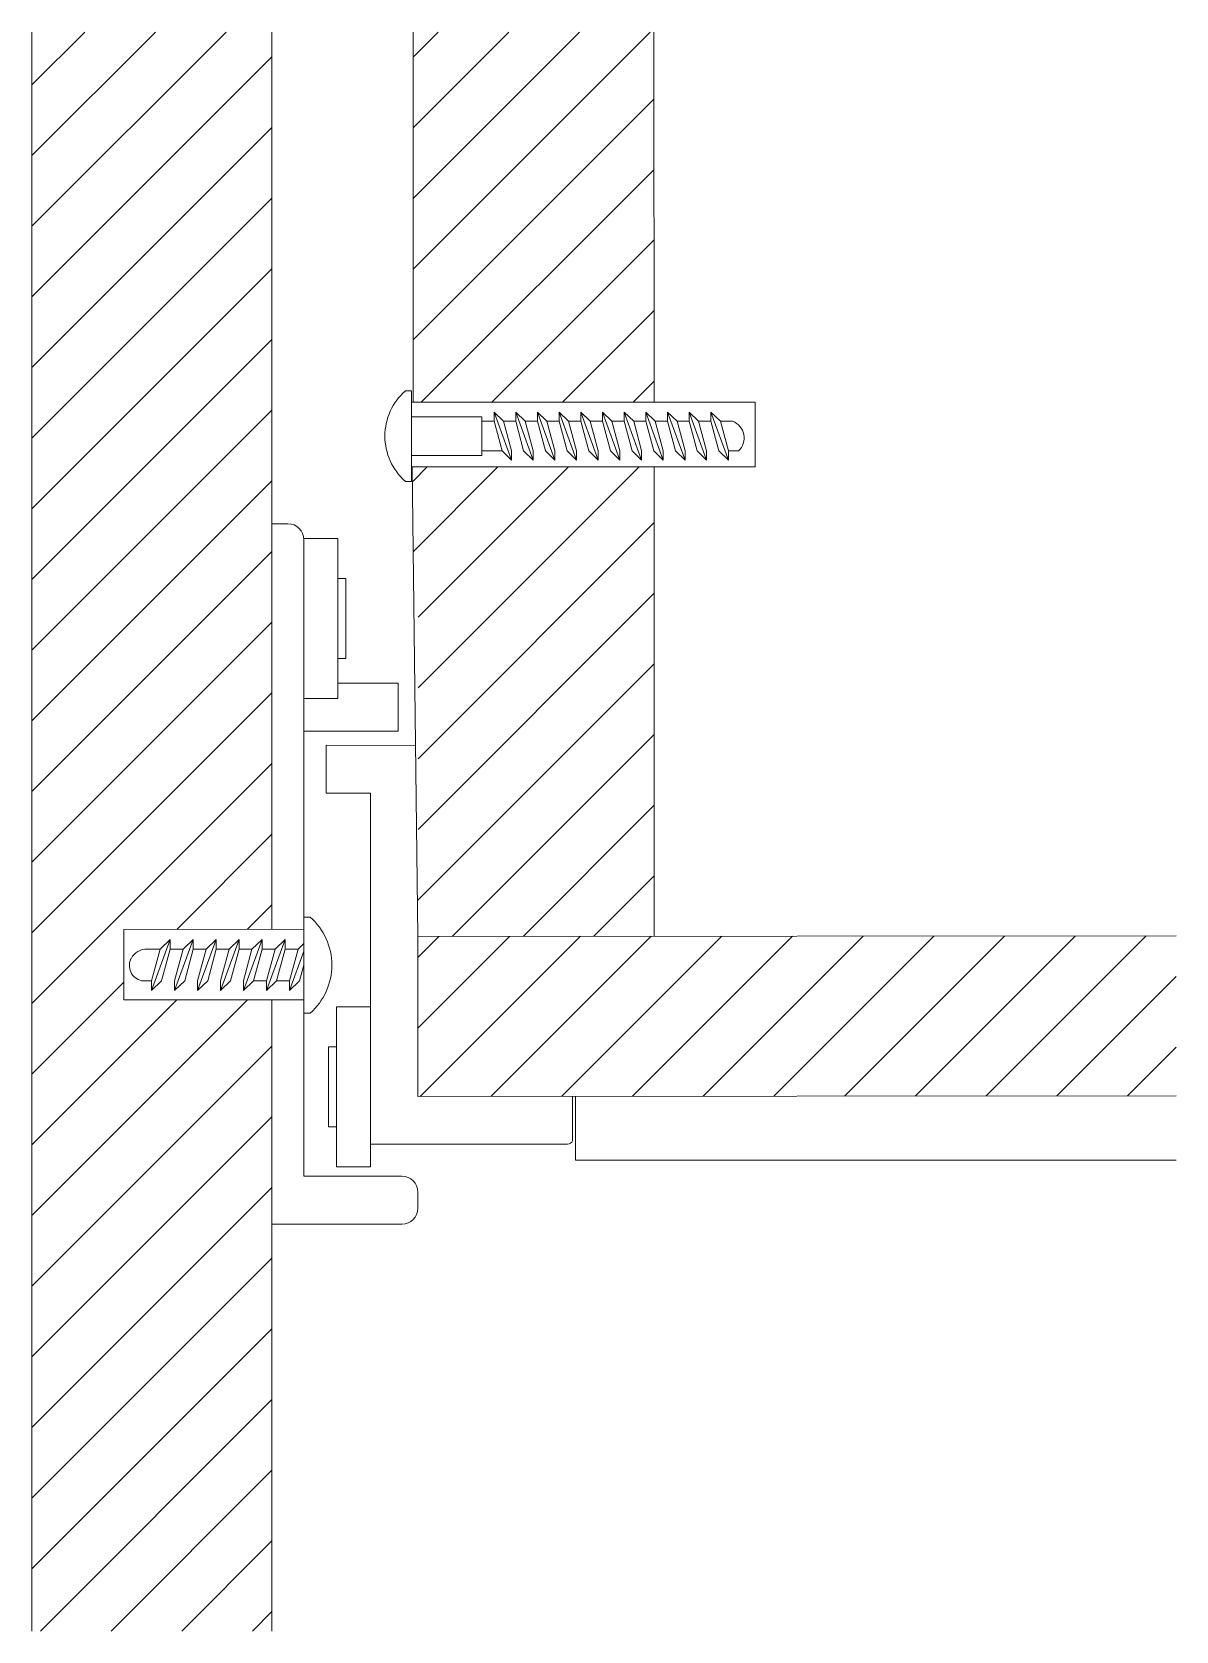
# Model space of a CAD drawing. Header units: millimetres. Extents: x -46 to 1613, y -146 to 808.
# Drawn here: x 705.83 to 712.99, y 63.64 to 73.64 of the extents above; entities that cross this region are included whole.
import ezdxf

# ---------------------------------------------------------------- set-up
doc = ezdxf.new("R2010")
doc.units = ezdxf.units.MM
doc.header["$MEASUREMENT"] = 0
for name, color, linetype, lineweight in [('elementi non sezionati', 8, 'Continuous', 18), ('elementi sezionati', 7, 'Continuous', 18), ('linee quote', 6, 'Continuous', 18), ('pareti sezionate', 7, 'Continuous', 18), ('retino', 11, 'Continuous', 18), ('viti e cerniere', 4, 'Continuous', 18)]:
    doc.layers.add(name, color=color, linetype=linetype, lineweight=lineweight)
pattern_1 = [(45, (192.15202, -134.545), (-0.22097087, 0.22097087), [])]

msp = doc.modelspace()

# ---------------------------------------------------------------- hatches: boundary and pattern name
at = {"layer": 'retino', "ltscale": 0.7}
h = msp.add_hatch(dxfattribs=at)
h.set_pattern_fill('ANSI31', color=256, scale=2.5)
h.set_pattern_definition(pattern_1)
h.paths.add_polyline_path([(705.834, 63.643), (707.334, 63.643), (707.334, 67.591), (706.409, 67.591), (706.409, 68.031), (707.334, 68.032), (707.334, 73.643), (705.834, 73.643)])
h = msp.add_hatch(dxfattribs=at)
h.set_pattern_fill('ANSI31', color=256, scale=2.5)
h.set_pattern_definition(pattern_1)
h.paths.add_polyline_path([(709.231, 70.924), (708.217, 70.924), (708.217, 70.188, -0.392646), (708.249, 70.161), (708.248, 67.987), (709.232, 67.988)])
h.paths.add_polyline_path([(709.725, 70.924), (709.231, 70.924), (709.232, 67.988), (709.726, 67.988)])
h.paths.add_polyline_path([(709.23, 73.643), (708.217, 73.643), (708.217, 71.328), (709.231, 71.328)])
h.paths.add_polyline_path([(709.724, 73.643), (709.23, 73.643), (709.231, 71.328), (709.725, 71.328)])
h = msp.add_hatch(dxfattribs=at)
h.set_pattern_fill('ANSI31', color=256, scale=2.5)
h.set_pattern_definition([(45, (394.0355, -134.545), (-0.22097087, 0.22097087), [])])
h.paths.add_polyline_path([(709.232, 67.988), (708.248, 67.987), (708.247, 67.187), (708.247, 66.987), (709.233, 66.988)])
h.paths.add_polyline_path([(712.989, 66.99), (712.989, 67.99), (709.232, 67.988), (709.233, 66.988)])

# ---------------------------------------------------------------- linework, layer by layer
at = {"layer": 'elementi non sezionati', "ltscale": 0.7}
for p, q in [((709.233, 66.988), (709.233, 66.588)), ((709.233, 66.588), (712.989, 66.588))]:
    msp.add_line(p, q, dxfattribs=at)
at = {"layer": 'elementi sezionati', "ltscale": 0.7}
for p, q in [((708.247, 67.987), (712.989, 67.99)), ((708.247, 67.487), (708.247, 67.987)), ((708.247, 66.987), (708.247, 67.487)), ((712.989, 66.99), (708.247, 66.987))]:
    msp.add_line(p, q, dxfattribs=at)
for points in [[(705.834, 63.643), (705.834, 73.643)], [(707.334, 73.643), (707.334, 68.032)], [(708.217, 71.328), (708.217, 73.643)], [(709.724, 73.643), (709.725, 71.328)], [(709.725, 70.924), (709.726, 67.988)], [(707.334, 67.591), (707.334, 63.643)]]:
    msp.add_lwpolyline(points, dxfattribs=at)
at = {"layer": 'linee quote', "ltscale": 0.02}
msp.add_lwpolyline([(708.211, 71.328), (710.356, 71.328), (710.356, 70.924), (708.211, 70.924)], dxfattribs=at)
at = {"layer": 'linee quote'}
msp.add_lwpolyline([(707.534, 68.032), (706.409, 68.031), (706.409, 67.591), (707.534, 67.591)], dxfattribs=at)
at = {"layer": 'pareti sezionate', "ltscale": 0.7}
msp.add_line((708.247, 67.987), (708.211, 70.924), dxfattribs=at)
at = {"layer": 'viti e cerniere', "ltscale": 0.7}
for p, q in [((708.647, 71.237), (708.207, 71.237)), ((708.647, 71.237), (708.647, 71.209)), ((708.647, 71.209), (708.647, 71.023)), ((708.647, 71.023), (708.774, 71.023)), ((708.647, 71.023), (708.647, 70.994)), ((708.647, 70.994), (708.207, 70.994)), ((707.746, 70.476), (707.534, 70.476)), ((707.534, 66.488), (707.534, 70.468)), ((707.746, 69.476), (707.746, 70.476)), ((707.746, 70.226), (707.796, 70.226)), ((707.796, 70.226), (707.796, 69.726)), ((707.796, 69.726), (707.746, 69.726)), ((707.746, 69.57), (708.125, 69.57)), ((708.125, 69.57), (708.125, 69.27)), ((707.746, 69.476), (707.534, 69.476)), ((708.125, 69.27), (707.534, 69.27)), ((707.674, 69.183), (707.674, 68.883)), ((707.674, 68.883), (707.951, 68.883)), ((707.951, 68.883), (707.951, 66.688)), ((707.739, 67.546), (707.739, 66.546)), ((707.739, 67.546), (707.951, 67.546)), ((707.739, 67.296), (707.689, 67.296)), ((707.689, 67.296), (707.689, 66.796)), ((709.214, 66.709), (709.214, 66.988)), ((707.689, 66.796), (707.739, 66.796)), ((709.183, 66.688), (707.951, 66.688)), ((707.951, 66.546), (707.951, 66.688)), ((707.739, 66.546), (707.951, 66.546)), ((707.534, 66.488), (708.147, 66.488)), ((708.247, 66.288), (708.247, 66.388)), ((708.147, 66.188), (707.334, 66.188))]:
    msp.add_line(p, q, dxfattribs=at)
at = {"layer": 'viti e cerniere'}
for p, q in [((708.647, 71.209), (708.724, 71.209)), ((708.783, 71.209), (708.86, 71.209)), ((708.919, 71.209), (708.995, 71.209)), ((709.054, 71.209), (709.131, 71.209)), ((709.19, 71.209), (709.266, 71.209)), ((709.325, 71.209), (709.402, 71.209)), ((709.461, 71.209), (709.537, 71.209)), ((709.597, 71.209), (709.673, 71.209)), ((709.732, 71.209), (709.809, 71.209)), ((709.868, 71.209), (709.944, 71.209)), ((710.003, 71.209), (710.08, 71.209)), ((710.139, 71.209), (710.215, 71.209)), ((710.189, 71.023), (710.252, 71.023)), ((707.434, 70.568), (707.334, 70.568)), ((708.231, 69.182), (707.674, 69.183)), ((706.635, 67.907), (706.554, 67.907)), ((706.779, 67.907), (706.698, 67.907)), ((706.923, 67.907), (706.842, 67.907)), ((707.067, 67.907), (706.985, 67.907)), ((707.21, 67.907), (707.129, 67.907)), ((707.354, 67.907), (707.273, 67.907)), ((707.498, 67.907), (707.417, 67.907)), ((706.582, 67.71), (706.519, 67.71)), ((707.301, 67.71), (707.22, 67.71)), ((707.445, 67.71), (707.364, 67.71))]:
    msp.add_line(p, q, dxfattribs=at)
for points in [[(708.207, 70.833), (708.169, 70.833, -0.451416), (708.169, 71.399), (708.207, 71.399)], [(707.534, 67.508), (707.574, 67.508, 0.451416), (707.574, 68.108), (707.534, 68.108)]]:
    msp.add_lwpolyline(points, format="xyb", close=True, dxfattribs=at)
for points in [[(708.724, 71.266), (708.783, 71.209), (708.833, 71.023), (708.833, 70.966), (708.724, 71.266), (708.724, 71.209), (708.774, 71.023), (708.833, 70.966)], [(708.86, 71.266), (708.919, 71.209), (708.969, 71.023), (708.969, 70.966), (708.86, 71.266), (708.86, 71.209), (708.909, 71.023), (708.969, 70.966)], [(708.995, 71.266), (709.054, 71.209), (709.104, 71.023), (709.104, 70.966), (708.995, 71.266), (708.995, 71.209), (709.045, 71.023), (709.104, 70.966)], [(709.131, 71.266), (709.19, 71.209), (709.24, 71.023), (709.24, 70.966), (709.131, 71.266), (709.131, 71.209), (709.181, 71.023), (709.24, 70.966)], [(709.266, 71.266), (709.325, 71.209), (709.375, 71.023), (709.375, 70.966), (709.266, 71.266), (709.266, 71.209), (709.316, 71.023), (709.375, 70.966)], [(709.402, 71.266), (709.461, 71.209), (709.511, 71.023), (709.511, 70.966), (709.402, 71.266), (709.402, 71.209), (709.452, 71.023), (709.511, 70.966)], [(709.537, 71.266), (709.597, 71.209), (709.646, 71.023), (709.646, 70.966), (709.537, 71.266), (709.537, 71.209), (709.587, 71.023), (709.646, 70.966)], [(709.673, 71.266), (709.732, 71.209), (709.782, 71.023), (709.782, 70.966), (709.673, 71.266), (709.673, 71.209), (709.723, 71.023), (709.782, 70.966)], [(709.809, 71.266), (709.868, 71.209), (709.918, 71.023), (709.918, 70.966), (709.809, 71.266), (709.809, 71.209), (709.859, 71.023), (709.918, 70.966)], [(709.944, 71.266), (710.003, 71.209), (710.053, 71.023), (710.053, 70.966), (709.944, 71.266), (709.944, 71.209), (709.994, 71.023), (710.053, 70.966)], [(710.08, 71.266), (710.139, 71.209), (710.189, 71.023), (710.189, 70.966), (710.08, 71.266), (710.08, 71.209), (710.13, 71.023), (710.189, 70.966)], [(706.698, 67.967), (706.635, 67.907), (706.582, 67.71), (706.582, 67.65), (706.698, 67.967), (706.698, 67.907), (706.645, 67.71), (706.582, 67.65)], [(706.842, 67.967), (706.779, 67.907), (706.726, 67.71), (706.726, 67.65), (706.842, 67.967), (706.842, 67.907), (706.789, 67.71), (706.726, 67.65)], [(706.985, 67.967), (706.923, 67.907), (706.87, 67.71), (706.87, 67.65), (706.985, 67.967), (706.985, 67.907), (706.933, 67.71), (706.87, 67.65)], [(707.129, 67.967), (707.067, 67.907), (707.014, 67.71), (707.014, 67.65), (707.129, 67.967), (707.129, 67.907), (707.076, 67.71), (707.014, 67.65)], [(707.273, 67.967), (707.21, 67.907), (707.157, 67.71), (707.157, 67.65), (707.273, 67.967), (707.273, 67.907), (707.22, 67.71), (707.157, 67.65)], [(707.417, 67.967), (707.354, 67.907), (707.301, 67.71), (707.301, 67.65), (707.417, 67.967), (707.417, 67.907), (707.364, 67.71), (707.301, 67.65)], [(707.534, 67.942), (707.498, 67.907), (707.445, 67.71), (707.445, 67.65), (707.534, 67.894)], [(707.534, 67.808), (707.508, 67.71), (707.445, 67.65)]]:
    msp.add_lwpolyline(points, dxfattribs=at)
at = {"layer": 'viti e cerniere', "ltscale": 0.7}
for centre, radius, start, end in [((710.177, 71.105), 0.111, 312.7248, 69.6327), ((706.547, 67.805), 0.102, 85.8899, 153.7092), ((706.541, 67.805), 0.0976, 151.9219, 256.684), ((708.147, 66.388), 0.1, 0, 90), ((708.147, 66.288), 0.1, 270, 0)]:
    msp.add_arc(centre, radius, start, end, dxfattribs=at)
at = {"layer": 'viti e cerniere'}
for centre, radius, start, end in [((707.434, 70.468), 0.1, 0, 90), ((709.185, 66.719), 0.0309, 267.1352, 341.969)]:
    msp.add_arc(centre, radius, start, end, dxfattribs=at)

doc.saveas('drawing.dxf')
